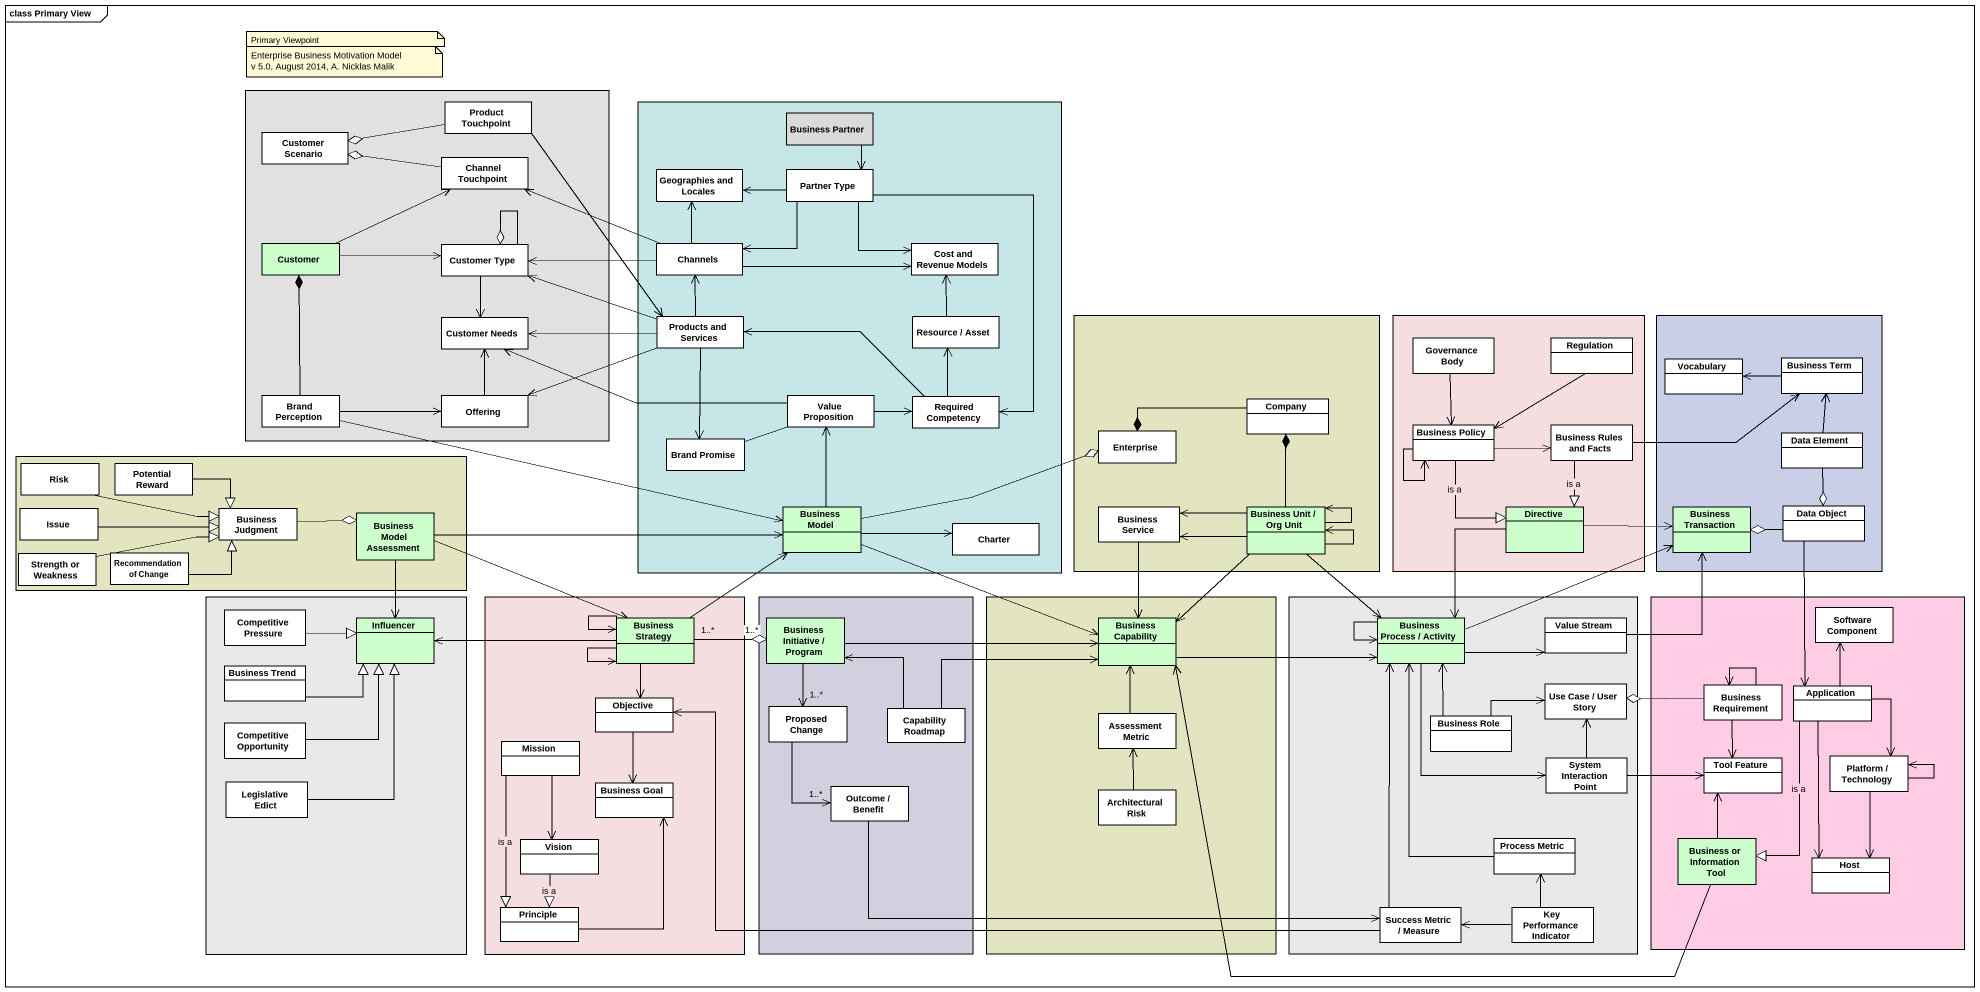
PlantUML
@startuml
mainframe class Primary View
hide circle
hide empty members
rectangle " " as rectangle1 #E1E1E1 {
  class "Customer Scenario" as Customer_Scenario #FFFFFF
  class "Product Touchpoint" as Product_Touchpoint #FFFFFF
  class "Channel Touchpoint" as Channel_Touchpoint #FFFFFF
  class Customer #CCFFCC
  class "Customer Type" as Customer_Type #FFFFFF
  class "Customer Needs" as Customer_Needs #FFFFFF
  class "Brand Perception" as Brand_Perception #FFFFFF
  class Offering #FFFFFF
}
rectangle " " as rectangle2 #C6E6E8 {
  class "Business Partner" as Business_Partner #DADADA
  class "Geographies and Locales" as Geographies_and_Locales #FFFFFF
  class "Partner Type" as Partner_Type #FFFFFF
  class Channels #FFFFFF
  class "Cost and Revenue Models" as Cost_and_Revenue_Models #FFFFFF
  class "Products and Services" as Products_and_Services #FFFFFF
  class "Resource / Asset" as Resource_Asset #FFFFFF
  class "Value Proposition" as Value_Proposition #FFFFFF
  class "Required Competency" as Required_Competency #FFFFFF
  class "Brand Promise" as Brand_Promise #FFFFFF
  class "Business Model" as Business_Model #CCFFCC
  class Charter #FFFFFF
}
rectangle " " as rectangle3 #E3E4C0 {
  class Company #FFFFFF
  class Enterprise #FFFFFF
  class "Business Service" as Business_Service #FFFFFF
  class "Business Unit / Org Unit" as Business_Unit_Org_Unit #CCFFCC
}
rectangle " " as rectangle4 #F5DEE0 {
  class "Governance Body" as Governance_Body #FFFFFF
  class Regulation #FFFFFF
  class "Business Policy" as Business_Policy #FFFFFF
  class "Business Rules and Facts" as Business_Rules_and_Facts #FFFFFF
  class Directive #CCFFCC
}
rectangle " " as rectangle5 #C9CFE7 {
  class Vocabulary #FFFFFF
  class "Business Term" as Business_Term #FFFFFF
  class "Data Element" as Data_Element #FFFFFF
  class "Business Transaction" as Business_Transaction #CCFFCC
  class "Data Object" as Data_Object #FFFFFF
}
rectangle " " as rectangle6 #E3E4C0 {
  class Risk #FFFFFF
  class "Potential Reward" as Potential_Reward #FFFFFF
  class Issue #FFFFFF
  class "Business Judgment" as Business_Judgment #FFFFFF
  class "Business Model Assessment" as Business_Model_Assessment #CCFFCC
  class "Strength or Weakness" as Strength_or_Weakness #FFFFFF
  class "Recommendation of Change" as Recommendation_of_Change #FFFFFF
}
rectangle " " as rectangle7 #E9E9E9 {
  class "Competitive Pressure" as Competitive_Pressure #FFFFFF
  class Influencer #CCFFCC
  class "Business Trend" as Business_Trend #FFFFFF
  class "Competitive Opportunity" as Competitive_Opportunity #FFFFFF
  class "Legislative Edict" as Legislative_Edict #FFFFFF
}
rectangle " " as rectangle8 #F5DEE0 {
  class "Business Strategy" as Business_Strategy #CCFFCC
  class Objective #FFFFFF
  class Mission #FFFFFF
  class "Business Goal" as Business_Goal #FFFFFF
  class Vision #FFFFFF
  class Principle #FFFFFF
}
rectangle " " as rectangle9 #D0D0DF {
  class "Business Initiative / Program" as Business_Initiative_Program #CCFFCC
  class "Proposed Change" as Proposed_Change #FFFFFF
  class "Capability Roadmap" as Capability_Roadmap #FFFFFF
  class "Outcome / Benefit" as Outcome_Benefit #FFFFFF
}
rectangle " " as rectangle10 #E3E4C0 {
  class "Business Capability" as Business_Capability #CCFFCC
  class "Assessment Metric" as Assessment_Metric #FFFFFF
  class "Architectural Risk" as Architectural_Risk #FFFFFF
}
rectangle " " as rectangle11 #E9E9E9 {
  class "Business Process / Activity" as Business_Process_Activity #CCFFCC
  class "Value Stream" as Value_Stream #FFFFFF
  class "Use Case / User Story" as Use_Case_User_Story #FFFFFF
  class "Business Role" as Business_Role #FFFFFF
  class "System Interaction Point" as System_Interaction_Point #FFFFFF
  class "Process Metric" as Process_Metric #FFFFFF
  class "Success Metric / Measure" as Success_Metric_Measure #FFFFFF
  class "Key Performance Indicator" as Key_Performance_Indicator #FFFFFF
}
rectangle " " as rectangle12 #FFCCE6 {
  class "Software Component" as Software_Component #FFFFFF
  class "Business Requirement" as Business_Requirement #FFFFFF
  class Application #FFFFFF
  class "Tool Feature" as Tool_Feature #FFFFFF
  class "Platform / Technology" as Platform_Technology #FFFFFF
  class "Business or Information Tool" as Business_or_Information_Tool #CCFFCC
  class Host #FFFFFF
}
Product_Touchpoint -left-o Customer_Scenario
Product_Touchpoint --> Products_and_Services
Business_Partner --> Partner_Type
Channel_Touchpoint -left-o Customer_Scenario
Partner_Type -left-> Geographies_and_Locales
Partner_Type -left-> Channels
Partner_Type -right-> Cost_and_Revenue_Models
Partner_Type --> Required_Competency
Customer -right-> Channel_Touchpoint
Customer -right-> Customer_Type
Customer *-- Brand_Perception
Customer_Type --o Customer_Type
Customer_Type --> Customer_Needs
Channels -left-> Channel_Touchpoint
Channels -up-> Geographies_and_Locales
Channels -left-> Customer_Type
Channels -right-> Cost_and_Revenue_Models
Customer_Needs <-right- Products_and_Services
Products_and_Services -left-> Customer_Type
Products_and_Services -up-> Channels
Products_and_Services -left-> Offering
Products_and_Services --> Brand_Promise
Resource_Asset -up-> Cost_and_Revenue_Models
Governance_Body --> Business_Policy
Regulation --> Business_Policy
Business_Term -left-> Vocabulary
Brand_Perception -right-> Offering
Brand_Perception -right-> Business_Model
Offering -up-> Customer_Needs
Value_Proposition -left-> Customer_Needs
Value_Proposition -right-> Required_Competency
Required_Competency -left-> Products_and_Services
Required_Competency -up-> Resource_Asset
Company -left-* Enterprise
Brand_Promise -right- Value_Proposition
Business_Policy --> Business_Policy
Business_Policy -right-> Business_Rules_and_Facts
Business_Policy --|> Directive : is a
Business_Rules_and_Facts -right-> Business_Term
Business_Rules_and_Facts --|> Directive : is a
Data_Element -up-> Business_Term
Data_Element --o Data_Object
Risk -right-|> Business_Judgment
Potential_Reward -right-|> Business_Judgment
Issue -right-|> Business_Judgment
Business_Judgment -right-o Business_Model_Assessment
Business_Model_Assessment -right-> Business_Model
Business_Model_Assessment --> Influencer
Business_Model_Assessment -right-> Business_Strategy
Business_Model -up-> Value_Proposition
Business_Model -right-o Enterprise
Business_Model -right-> Charter
Business_Model -right-> Business_Capability
Business_Service --> Business_Capability
Business_Unit_Org_Unit -up-* Company
Business_Unit_Org_Unit -left-> Business_Service
Business_Unit_Org_Unit -left-> Business_Service
Business_Unit_Org_Unit --> Business_Unit_Org_Unit
Business_Unit_Org_Unit --> Business_Unit_Org_Unit
Business_Unit_Org_Unit --> Business_Capability
Business_Unit_Org_Unit --> Business_Process_Activity
Directive -right-> Business_Transaction
Directive --> Business_Process_Activity
Data_Object -left-o Business_Transaction
Data_Object --> Application
Strength_or_Weakness -right-|> Business_Judgment
Recommendation_of_Change -right-|> Business_Judgment
Competitive_Pressure -right-|> Influencer
Business_Strategy -up-> Business_Model
Business_Strategy -left-> Influencer
Business_Strategy --> Business_Strategy
Business_Strategy --> Business_Strategy
Business_Strategy "1..*" -right-o "1..*" Business_Initiative_Program
Business_Strategy --> Objective
Business_Initiative_Program -right-> Business_Capability
Business_Initiative_Program --> "1..*" Proposed_Change
Business_Capability -right-> Business_Process_Activity
Business_Process_Activity -right-> Business_Transaction
Business_Process_Activity --> Business_Process_Activity
Business_Process_Activity -right-> Value_Stream
Business_Process_Activity --> System_Interaction_Point
Value_Stream -up-> Business_Transaction
Business_Trend -right-|> Influencer
Business_Requirement -left-o Use_Case_User_Story
Business_Requirement --> Business_Requirement
Business_Requirement --> Tool_Feature
Competitive_Opportunity -up-|> Influencer
Objective --> Business_Goal
Proposed_Change --> "1..*" Outcome_Benefit
Capability_Roadmap -up-> Business_Initiative_Program
Capability_Roadmap -right-> Business_Capability
Assessment_Metric -up-> Business_Capability
Business_Role -up-> Business_Process_Activity
Business_Role -right-> Use_Case_User_Story
Application -up-> Software_Component
Application --> Platform_Technology
Application --|> Business_or_Information_Tool : is a
Application --> Host
Mission --> Vision
Mission --|> Principle : is a
System_Interaction_Point -up-> Use_Case_User_Story
System_Interaction_Point -right-> Tool_Feature
Platform_Technology --> Platform_Technology
Platform_Technology --> Host
Legislative_Edict -up-|> Influencer
Outcome_Benefit -right-> Success_Metric_Measure
Architectural_Risk -up-> Assessment_Metric
Vision --|> Principle : is a
Process_Metric -up-> Business_Process_Activity
Business_or_Information_Tool -left-> Business_Capability
Business_or_Information_Tool -up-> Tool_Feature
Principle -up-> Business_Goal
Success_Metric_Measure -up-> Business_Process_Activity
Success_Metric_Measure -left-> Objective
Key_Performance_Indicator -up-> Process_Metric
Key_Performance_Indicator -left-> Success_Metric_Measure
note as N1
  Enterprise Business Motivation Model
  v 5.0, August 2014, A. Nicklas Malik
end note
note as N2
  Primary Viewpoint
end note
@enduml
